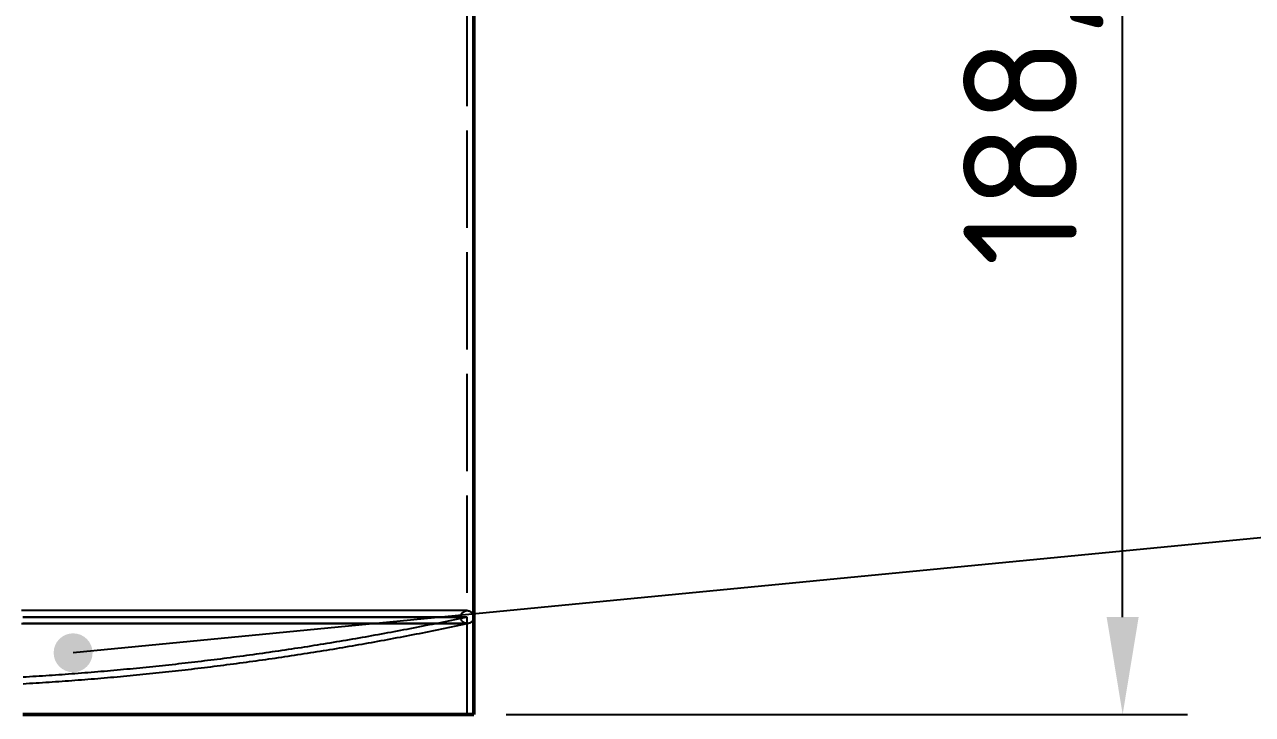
# Model space of a CAD drawing. Header units: millimetres. Extents: x 0 to 420, y 0 to 297.
# Drawn here: x 94.15 to 132, y 173 to 194.26 of the extents above; entities that cross this region are included whole.
import ezdxf

# ---------------------------------------------------------------- set-up
doc = ezdxf.new("R2010")
doc.units = ezdxf.units.MM
doc.linetypes.add('ISO02-TRAZOS', pattern=[3.75, 3, -0.75])
for name, color, linetype, lineweight in [('01-VISIBLE', 7, 'CONTINUOUS', 50), ('02-OCULTA', 4, 'ISO02-TRAZOS', 25), ('04-COTA', 3, 'CONTINUOUS', 25), ('08-FINA', 5, 'CONTINUOUS', 25)]:
    doc.layers.add(name, color=color, linetype=linetype, lineweight=lineweight)
doc.styles.add('ISO3098', font='isocpeur.ttf')
doc.dimstyles.new('FLAMA-ISO', dxfattribs={"dimtxt": 3.5, "dimasz": 3, "dimexe": 2, "dimexo": 1, "dimgap": 1, "dimtad": 1, "dimdec": 1, "dimtxsty": 'ISO3098', "dimcen": 2.5, "dimclrd": 3, "dimclre": 3, "dimclrt": 3, "dimazin": 3, "dimtfac": 1, "dimtmove": 0, "dimatfit": 3, "dimlwd": 25, "dimlwe": 25})

msp = doc.modelspace()

# ---------------------------------------------------------------- hatches: boundary and pattern name
at = {"layer": '08-FINA'}
h = msp.add_hatch(color=7, dxfattribs=at)
h.dxf.hatch_style = 1
edge = h.paths.add_edge_path()
edge.add_arc((95.65, 174.9), 0.6, 0, 360)

# ---------------------------------------------------------------- linework, layer by layer
at = {"layer": '01-VISIBLE'}
msp.add_line((108, 173), (108, 208.82), dxfattribs=at)
msp.add_lwpolyline([(94.1, 173), (94.2, 173), (94.3, 173), (94.4, 173), (94.5, 173), (94.6, 173), (94.7, 173), (94.8, 173), (94.9, 173), (95, 173), (95.1, 173), (95.2, 173), (95.3, 173), (95.4, 173), (95.5, 173), (95.6, 173), (95.7, 173), (95.8, 173), (95.9, 173), (96, 173), (96.1, 173), (96.2, 173), (96.3, 173), (96.4, 173), (96.5, 173), (96.6, 173), (96.7, 173), (96.8, 173), (96.9, 173), (97, 173), (97.1, 173), (97.2, 173), (97.3, 173), (97.4, 173), (97.5, 173), (97.6, 173), (97.7, 173), (97.8, 173), (97.9, 173), (98, 173), (98.1, 173), (98.2, 173), (98.3, 173), (98.4, 173), (98.5, 173), (98.6, 173), (98.7, 173), (98.8, 173), (98.9, 173), (99, 173), (99.1, 173), (99.2, 173), (99.3, 173), (99.4, 173), (99.5, 173), (99.6, 173), (99.7, 173), (99.8, 173), (99.9, 173), (100, 173), (100.1, 173), (100.2, 173), (100.3, 173), (100.4, 173), (100.5, 173), (100.6, 173), (100.7, 173), (100.8, 173), (100.9, 173), (101, 173), (101.1, 173), (101.2, 173), (101.3, 173), (101.4, 173), (101.5, 173), (101.6, 173), (101.7, 173), (101.8, 173), (101.9, 173), (102, 173), (102.1, 173), (102.2, 173), (102.3, 173), (102.4, 173), (102.5, 173), (102.6, 173), (102.7, 173), (102.8, 173), (102.9, 173), (103, 173), (103.1, 173), (103.2, 173), (103.3, 173), (103.4, 173), (103.5, 173), (103.6, 173), (103.7, 173), (103.8, 173), (103.9, 173), (104, 173), (104.1, 173), (104.2, 173), (104.3, 173), (104.4, 173), (104.5, 173), (104.6, 173), (104.7, 173), (104.8, 173), (104.9, 173), (105, 173), (105.1, 173), (105.2, 173), (105.3, 173), (105.4, 173), (105.5, 173), (105.6, 173), (105.7, 173), (105.8, 173), (105.9, 173), (106, 173), (106.1, 173), (106.2, 173), (106.3, 173), (106.4, 173), (106.5, 173), (106.6, 173), (106.7, 173), (106.8, 173), (106.9, 173), (107, 173), (107.1, 173), (107.2, 173), (107.3, 173), (107.4, 173), (107.5, 173), (107.6, 173), (107.7, 173), (107.8, 173), (107.9, 173), (108, 173)], dxfattribs=at)
at = {"layer": '02-OCULTA'}
for p, q in [((107.8, 173), (107.8, 232.2)), ((107.8, 175.8), (107.8, 176))]:
    msp.add_line(p, q, dxfattribs=at)
for points in [[(107.8, 176.2), (107.7, 176.2), (107.599, 176.2), (107.499, 176.2), (107.399, 176.2), (107.299, 176.2), (107.198, 176.2), (107.098, 176.2), (106.998, 176.2), (106.898, 176.2), (106.797, 176.2), (106.697, 176.2), (106.597, 176.2), (106.497, 176.2), (106.396, 176.2), (106.296, 176.2), (106.196, 176.2), (106.095, 176.2), (105.995, 176.2), (105.895, 176.2), (105.795, 176.2), (105.694, 176.2), (105.594, 176.2), (105.494, 176.2), (105.394, 176.2), (105.293, 176.2), (105.193, 176.2), (105.093, 176.2), (104.993, 176.2), (104.892, 176.2), (104.792, 176.2), (104.692, 176.2), (104.591, 176.2), (104.491, 176.2), (104.391, 176.2), (104.291, 176.2), (104.19, 176.2), (104.09, 176.2), (103.99, 176.2), (103.89, 176.2), (103.789, 176.2), (103.689, 176.2), (103.589, 176.2), (103.489, 176.2), (103.388, 176.2), (103.288, 176.2), (103.188, 176.2), (103.087, 176.2), (102.987, 176.2), (102.887, 176.2), (102.787, 176.2), (102.686, 176.2), (102.586, 176.2), (102.486, 176.2), (102.386, 176.2), (102.285, 176.2), (102.185, 176.2), (102.085, 176.2), (101.985, 176.2), (101.884, 176.2), (101.784, 176.2), (101.684, 176.2), (101.583, 176.2), (101.483, 176.2), (101.383, 176.2), (101.283, 176.2), (101.182, 176.2), (101.082, 176.2), (100.982, 176.2), (100.882, 176.2), (100.781, 176.2), (100.681, 176.2), (100.581, 176.2), (100.481, 176.2), (100.38, 176.2), (100.28, 176.2), (100.18, 176.2), (100.079, 176.2), (99.979, 176.2), (99.879, 176.2), (99.779, 176.2), (99.678, 176.2), (99.578, 176.2), (99.478, 176.2), (99.378, 176.2), (99.277, 176.2), (99.177, 176.2), (99.077, 176.2), (98.977, 176.2), (98.876, 176.2), (98.776, 176.2), (98.676, 176.2), (98.575, 176.2), (98.475, 176.2), (98.375, 176.2), (98.275, 176.2), (98.174, 176.2), (98.074, 176.2), (97.974, 176.2), (97.874, 176.2), (97.773, 176.2), (97.673, 176.2), (97.573, 176.2), (97.473, 176.2), (97.372, 176.2), (97.272, 176.2), (97.172, 176.2), (97.071, 176.2), (96.971, 176.2), (96.871, 176.2), (96.771, 176.2), (96.67, 176.2), (96.57, 176.2), (96.47, 176.2), (96.37, 176.2), (96.269, 176.2), (96.169, 176.2), (96.069, 176.2), (95.969, 176.2), (95.868, 176.2), (95.768, 176.2), (95.668, 176.2), (95.567, 176.2), (95.467, 176.2), (95.367, 176.2), (95.267, 176.2), (95.166, 176.2), (95.066, 176.2), (94.966, 176.2), (94.866, 176.2), (94.765, 176.2), (94.665, 176.2), (94.565, 176.2), (94.465, 176.2), (94.364, 176.2), (94.264, 176.2), (94.164, 176.2), (94.063, 176.2)], [(107.8, 176.2), (107.7, 176.2), (107.6, 176.2), (107.5, 176.2), (107.4, 176.2), (107.3, 176.2), (107.2, 176.2), (107.1, 176.2), (107, 176.2), (106.9, 176.2), (106.8, 176.2), (106.7, 176.2), (106.6, 176.2), (106.5, 176.2), (106.4, 176.2), (106.3, 176.2), (106.2, 176.2), (106.1, 176.2), (106, 176.2), (105.9, 176.2), (105.8, 176.2), (105.7, 176.2), (105.6, 176.2), (105.5, 176.2), (105.4, 176.2), (105.3, 176.2), (105.2, 176.2), (105.1, 176.2), (105, 176.2), (104.9, 176.2), (104.8, 176.2), (104.7, 176.2), (104.6, 176.2), (104.5, 176.2), (104.4, 176.2), (104.3, 176.2), (104.2, 176.2), (104.1, 176.2), (104, 176.2), (103.9, 176.2), (103.8, 176.2), (103.7, 176.2), (103.6, 176.2), (103.5, 176.2), (103.4, 176.2), (103.3, 176.2), (103.2, 176.2), (103.1, 176.2), (103, 176.2), (102.9, 176.2), (102.8, 176.2), (102.7, 176.2), (102.6, 176.2), (102.5, 176.2), (102.4, 176.2), (102.3, 176.2), (102.2, 176.2), (102.1, 176.2), (102, 176.2), (101.9, 176.2), (101.8, 176.2), (101.7, 176.2), (101.6, 176.2), (101.5, 176.2), (101.4, 176.2), (101.3, 176.2), (101.2, 176.2), (101.1, 176.2), (101, 176.2), (100.9, 176.2), (100.8, 176.2), (100.7, 176.2), (100.6, 176.2), (100.5, 176.2), (100.4, 176.2), (100.3, 176.2), (100.2, 176.2), (100.1, 176.2), (100, 176.2), (99.9, 176.2), (99.8, 176.2), (99.7, 176.2), (99.6, 176.2), (99.5, 176.2), (99.4, 176.2), (99.3, 176.2), (99.2, 176.2), (99.1, 176.2), (99, 176.2), (98.9, 176.2), (98.8, 176.2), (98.7, 176.2), (98.6, 176.2), (98.5, 176.2), (98.4, 176.2), (98.3, 176.2), (98.2, 176.2), (98.1, 176.2), (98, 176.2), (97.9, 176.2), (97.8, 176.2), (97.7, 176.2), (97.6, 176.2), (97.5, 176.2), (97.4, 176.2), (97.3, 176.2), (97.2, 176.2), (97.1, 176.2), (97, 176.2), (96.9, 176.2), (96.8, 176.2), (96.7, 176.2), (96.6, 176.2), (96.5, 176.2), (96.4, 176.2), (96.3, 176.2), (96.2, 176.2), (96.1, 176.2), (96, 176.2), (95.9, 176.2), (95.8, 176.2), (95.7, 176.2), (95.6, 176.2), (95.5, 176.2), (95.4, 176.2), (95.3, 176.2), (95.2, 176.2), (95.1, 176.2), (95, 176.2), (94.9, 176.2), (94.8, 176.2), (94.7, 176.2), (94.6, 176.2), (94.5, 176.2), (94.4, 176.2), (94.3, 176.2), (94.2, 176.2), (94.1, 176.2)], [(107.8, 176), (107.7, 176), (107.6, 176), (107.5, 176), (107.4, 176), (107.3, 176), (107.2, 176), (107.1, 176), (107, 176), (106.9, 176), (106.8, 176), (106.7, 176), (106.6, 176), (106.5, 176), (106.4, 176), (106.3, 176), (106.2, 176), (106.1, 176), (106, 176), (105.9, 176), (105.8, 176), (105.7, 176), (105.6, 176), (105.5, 176), (105.4, 176), (105.3, 176), (105.2, 176), (105.1, 176), (105, 176), (104.9, 176), (104.8, 176), (104.7, 176), (104.6, 176), (104.5, 176), (104.4, 176), (104.3, 176), (104.2, 176), (104.1, 176), (104, 176), (103.9, 176), (103.8, 176), (103.7, 176), (103.6, 176), (103.5, 176), (103.4, 176), (103.3, 176), (103.2, 176), (103.1, 176), (103, 176), (102.9, 176), (102.8, 176), (102.7, 176), (102.6, 176), (102.5, 176), (102.4, 176), (102.3, 176), (102.2, 176), (102.1, 176), (102, 176), (101.9, 176), (101.8, 176), (101.7, 176), (101.6, 176), (101.5, 176), (101.4, 176), (101.3, 176), (101.2, 176), (101.1, 176), (101, 176), (100.9, 176), (100.8, 176), (100.7, 176), (100.6, 176), (100.5, 176), (100.4, 176), (100.3, 176), (100.2, 176), (100.1, 176), (100, 176), (99.9, 176), (99.8, 176), (99.7, 176), (99.6, 176), (99.5, 176), (99.4, 176), (99.3, 176), (99.2, 176), (99.1, 176), (99, 176), (98.9, 176), (98.8, 176), (98.7, 176), (98.6, 176), (98.5, 176), (98.4, 176), (98.3, 176), (98.2, 176), (98.1, 176), (98, 176), (97.9, 176), (97.8, 176), (97.7, 176), (97.6, 176), (97.5, 176), (97.4, 176), (97.3, 176), (97.2, 176), (97.1, 176), (97, 176), (96.9, 176), (96.8, 176), (96.7, 176), (96.6, 176), (96.5, 176), (96.4, 176), (96.3, 176), (96.2, 176), (96.1, 176), (96, 176), (95.9, 176), (95.8, 176), (95.7, 176), (95.6, 176), (95.5, 176), (95.4, 176), (95.3, 176), (95.2, 176), (95.1, 176), (95, 176), (94.9, 176), (94.8, 176), (94.7, 176), (94.6, 176), (94.5, 176), (94.4, 176), (94.3, 176), (94.2, 176), (94.1, 176)], [(94.1, 176), (94.2, 176), (94.3, 176), (94.4, 176), (94.5, 176), (94.6, 176), (94.7, 176), (94.8, 176), (94.9, 176), (95, 176), (95.1, 176), (95.2, 176), (95.3, 176), (95.4, 176), (95.5, 176), (95.6, 176), (95.7, 176), (95.8, 176), (95.9, 176), (96, 176), (96.1, 176), (96.2, 176), (96.3, 176), (96.4, 176), (96.5, 176), (96.6, 176), (96.7, 176), (96.8, 176), (96.9, 176), (97, 176), (97.1, 176), (97.2, 176), (97.3, 176), (97.4, 176), (97.5, 176), (97.6, 176), (97.7, 176), (97.8, 176), (97.9, 176), (98, 176), (98.1, 176), (98.2, 176), (98.3, 176), (98.4, 176), (98.5, 176), (98.6, 176), (98.7, 176), (98.8, 176), (98.9, 176), (99, 176), (99.1, 176), (99.2, 176), (99.3, 176), (99.4, 176), (99.5, 176), (99.6, 176), (99.7, 176), (99.8, 176), (99.9, 176), (100, 176), (100.1, 176), (100.2, 176), (100.3, 176), (100.4, 176), (100.5, 176), (100.6, 176), (100.7, 176), (100.8, 176), (100.9, 176), (101, 176), (101.1, 176), (101.2, 176), (101.3, 176), (101.4, 176), (101.5, 176), (101.6, 176), (101.7, 176), (101.8, 176), (101.9, 176), (102, 176), (102.1, 176), (102.2, 176), (102.3, 176), (102.4, 176), (102.5, 176), (102.6, 176), (102.7, 176), (102.8, 176), (102.9, 176), (103, 176), (103.1, 176), (103.2, 176), (103.3, 176), (103.4, 176), (103.5, 176), (103.6, 176), (103.7, 176), (103.8, 176), (103.9, 176), (104, 176), (104.1, 176), (104.2, 176), (104.3, 176), (104.4, 176), (104.5, 176), (104.6, 176), (104.7, 176), (104.8, 176), (104.9, 176), (105, 176), (105.1, 176), (105.2, 176), (105.3, 176), (105.4, 176), (105.5, 176), (105.6, 176), (105.7, 176), (105.8, 176), (105.9, 176), (106, 176), (106.1, 176), (106.2, 176), (106.3, 176), (106.4, 176), (106.5, 176), (106.6, 176), (106.7, 176), (106.8, 176), (106.9, 176), (107, 176), (107.1, 176), (107.2, 176), (107.3, 176), (107.4, 176), (107.5, 176), (107.6, 176), (107.7, 176), (107.8, 176)], [(107.8, 176), (107.702, 175.979), (107.604, 175.959), (107.506, 175.938), (107.408, 175.918), (107.31, 175.897), (107.211, 175.877), (107.113, 175.857), (107.015, 175.837), (106.917, 175.817), (106.819, 175.797), (106.72, 175.777), (106.622, 175.757), (106.524, 175.738), (106.426, 175.718), (106.327, 175.699), (106.229, 175.68), (106.131, 175.661), (106.032, 175.642), (105.934, 175.623), (105.835, 175.604), (105.737, 175.585), (105.638, 175.567), (105.54, 175.548), (105.441, 175.53), (105.343, 175.512), (105.244, 175.493), (105.146, 175.475), (105.047, 175.457), (104.948, 175.44), (104.85, 175.422), (104.751, 175.404), (104.652, 175.387), (104.554, 175.369), (104.455, 175.352), (104.356, 175.335), (104.258, 175.318), (104.159, 175.301), (104.06, 175.284), (103.961, 175.267), (103.862, 175.25), (103.764, 175.234), (103.665, 175.217), (103.566, 175.201), (103.467, 175.185), (103.368, 175.168), (103.269, 175.152), (103.17, 175.136), (103.071, 175.121), (102.972, 175.105), (102.873, 175.089), (102.774, 175.074), (102.675, 175.058), (102.576, 175.043), (102.477, 175.028), (102.378, 175.013), (102.279, 174.998), (102.18, 174.983), (102.081, 174.968), (101.982, 174.954), (101.882, 174.939), (101.783, 174.925), (101.684, 174.911), (101.585, 174.896), (101.486, 174.882), (101.386, 174.868), (101.287, 174.855), (101.188, 174.841), (101.089, 174.827), (100.989, 174.814), (100.89, 174.8), (100.791, 174.787), (100.691, 174.774), (100.592, 174.761), (100.493, 174.748), (100.393, 174.735), (100.294, 174.722), (100.194, 174.709), (100.095, 174.697), (99.995, 174.684), (99.896, 174.672), (99.797, 174.66), (99.697, 174.648), (99.598, 174.636), (99.498, 174.624), (99.399, 174.612), (99.299, 174.6), (99.199, 174.589), (99.1, 174.577), (99, 174.566), (98.901, 174.555), (98.801, 174.544), (98.702, 174.533), (98.602, 174.522), (98.502, 174.511), (98.403, 174.501), (98.303, 174.49), (98.203, 174.48), (98.104, 174.469), (98.004, 174.459), (97.904, 174.449), (97.804, 174.439), (97.705, 174.429), (97.605, 174.419), (97.505, 174.41), (97.406, 174.4), (97.306, 174.391), (97.206, 174.381), (97.106, 174.372), (97.006, 174.363), (96.907, 174.354), (96.807, 174.345), (96.707, 174.336), (96.607, 174.328), (96.507, 174.319), (96.407, 174.311), (96.307, 174.302), (96.208, 174.294), (96.108, 174.286), (96.008, 174.278), (95.908, 174.27), (95.808, 174.262), (95.708, 174.255), (95.608, 174.247), (95.508, 174.24), (95.408, 174.233), (95.308, 174.225), (95.208, 174.218), (95.108, 174.211), (95.008, 174.205), (94.908, 174.198), (94.808, 174.191), (94.708, 174.185), (94.608, 174.178), (94.508, 174.172), (94.408, 174.166), (94.308, 174.16), (94.208, 174.154), (94.108, 174.148)], [(94.063, 175.8), (94.164, 175.8), (94.264, 175.8), (94.364, 175.8), (94.465, 175.8), (94.565, 175.8), (94.665, 175.8), (94.765, 175.8), (94.866, 175.8), (94.966, 175.8), (95.066, 175.8), (95.166, 175.8), (95.267, 175.8), (95.367, 175.8), (95.467, 175.8), (95.567, 175.8), (95.668, 175.8), (95.768, 175.8), (95.868, 175.8), (95.969, 175.8), (96.069, 175.8), (96.169, 175.8), (96.269, 175.8), (96.37, 175.8), (96.47, 175.8), (96.57, 175.8), (96.67, 175.8), (96.771, 175.8), (96.871, 175.8), (96.971, 175.8), (97.071, 175.8), (97.172, 175.8), (97.272, 175.8), (97.372, 175.8), (97.473, 175.8), (97.573, 175.8), (97.673, 175.8), (97.773, 175.8), (97.874, 175.8), (97.974, 175.8), (98.074, 175.8), (98.174, 175.8), (98.275, 175.8), (98.375, 175.8), (98.475, 175.8), (98.575, 175.8), (98.676, 175.8), (98.776, 175.8), (98.876, 175.8), (98.977, 175.8), (99.077, 175.8), (99.177, 175.8), (99.277, 175.8), (99.378, 175.8), (99.478, 175.8), (99.578, 175.8), (99.678, 175.8), (99.779, 175.8), (99.879, 175.8), (99.979, 175.8), (100.079, 175.8), (100.18, 175.8), (100.28, 175.8), (100.38, 175.8), (100.481, 175.8), (100.581, 175.8), (100.681, 175.8), (100.781, 175.8), (100.882, 175.8), (100.982, 175.8), (101.082, 175.8), (101.182, 175.8), (101.283, 175.8), (101.383, 175.8), (101.483, 175.8), (101.583, 175.8), (101.684, 175.8), (101.784, 175.8), (101.884, 175.8), (101.985, 175.8), (102.085, 175.8), (102.185, 175.8), (102.285, 175.8), (102.386, 175.8), (102.486, 175.8), (102.586, 175.8), (102.686, 175.8), (102.787, 175.8), (102.887, 175.8), (102.987, 175.8), (103.087, 175.8), (103.188, 175.8), (103.288, 175.8), (103.388, 175.8), (103.489, 175.8), (103.589, 175.8), (103.689, 175.8), (103.789, 175.8), (103.89, 175.8), (103.99, 175.8), (104.09, 175.8), (104.19, 175.8), (104.291, 175.8), (104.391, 175.8), (104.491, 175.8), (104.591, 175.8), (104.692, 175.8), (104.792, 175.8), (104.892, 175.8), (104.993, 175.8), (105.093, 175.8), (105.193, 175.8), (105.293, 175.8), (105.394, 175.8), (105.494, 175.8), (105.594, 175.8), (105.694, 175.8), (105.795, 175.8), (105.895, 175.8), (105.995, 175.8), (106.095, 175.8), (106.196, 175.8), (106.296, 175.8), (106.396, 175.8), (106.497, 175.8), (106.597, 175.8), (106.697, 175.8), (106.797, 175.8), (106.898, 175.8), (106.998, 175.8), (107.098, 175.8), (107.198, 175.8), (107.299, 175.8), (107.399, 175.8), (107.499, 175.8), (107.599, 175.8), (107.7, 175.8), (107.8, 175.8)], [(107.8, 175.8), (107.7, 175.8), (107.6, 175.8), (107.5, 175.8), (107.4, 175.8), (107.3, 175.8), (107.2, 175.8), (107.1, 175.8), (107, 175.8), (106.9, 175.8), (106.8, 175.8), (106.7, 175.8), (106.6, 175.8), (106.5, 175.8), (106.4, 175.8), (106.3, 175.8), (106.2, 175.8), (106.1, 175.8), (106, 175.8), (105.9, 175.8), (105.8, 175.8), (105.7, 175.8), (105.6, 175.8), (105.5, 175.8), (105.4, 175.8), (105.3, 175.8), (105.2, 175.8), (105.1, 175.8), (105, 175.8), (104.9, 175.8), (104.8, 175.8), (104.7, 175.8), (104.6, 175.8), (104.5, 175.8), (104.4, 175.8), (104.3, 175.8), (104.2, 175.8), (104.1, 175.8), (104, 175.8), (103.9, 175.8), (103.8, 175.8), (103.7, 175.8), (103.6, 175.8), (103.5, 175.8), (103.4, 175.8), (103.3, 175.8), (103.2, 175.8), (103.1, 175.8), (103, 175.8), (102.9, 175.8), (102.8, 175.8), (102.7, 175.8), (102.6, 175.8), (102.5, 175.8), (102.4, 175.8), (102.3, 175.8), (102.2, 175.8), (102.1, 175.8), (102, 175.8), (101.9, 175.8), (101.8, 175.8), (101.7, 175.8), (101.6, 175.8), (101.5, 175.8), (101.4, 175.8), (101.3, 175.8), (101.2, 175.8), (101.1, 175.8), (101, 175.8), (100.9, 175.8), (100.8, 175.8), (100.7, 175.8), (100.6, 175.8), (100.5, 175.8), (100.4, 175.8), (100.3, 175.8), (100.2, 175.8), (100.1, 175.8), (100, 175.8), (99.9, 175.8), (99.8, 175.8), (99.7, 175.8), (99.6, 175.8), (99.5, 175.8), (99.4, 175.8), (99.3, 175.8), (99.2, 175.8), (99.1, 175.8), (99, 175.8), (98.9, 175.8), (98.8, 175.8), (98.7, 175.8), (98.6, 175.8), (98.5, 175.8), (98.4, 175.8), (98.3, 175.8), (98.2, 175.8), (98.1, 175.8), (98, 175.8), (97.9, 175.8), (97.8, 175.8), (97.7, 175.8), (97.6, 175.8), (97.5, 175.8), (97.4, 175.8), (97.3, 175.8), (97.2, 175.8), (97.1, 175.8), (97, 175.8), (96.9, 175.8), (96.8, 175.8), (96.7, 175.8), (96.6, 175.8), (96.5, 175.8), (96.4, 175.8), (96.3, 175.8), (96.2, 175.8), (96.1, 175.8), (96, 175.8), (95.9, 175.8), (95.8, 175.8), (95.7, 175.8), (95.6, 175.8), (95.5, 175.8), (95.4, 175.8), (95.3, 175.8), (95.2, 175.8), (95.1, 175.8), (95, 175.8), (94.9, 175.8), (94.8, 175.8), (94.7, 175.8), (94.6, 175.8), (94.5, 175.8), (94.4, 175.8), (94.3, 175.8), (94.2, 175.8), (94.1, 175.8)], [(94.1, 175.8), (94.2, 175.8), (94.3, 175.8), (94.4, 175.8), (94.5, 175.8), (94.6, 175.8), (94.7, 175.8), (94.8, 175.8), (94.9, 175.8), (95, 175.8), (95.1, 175.8), (95.2, 175.8), (95.3, 175.8), (95.4, 175.8), (95.5, 175.8), (95.6, 175.8), (95.7, 175.8), (95.8, 175.8), (95.9, 175.8), (96, 175.8), (96.1, 175.8), (96.2, 175.8), (96.3, 175.8), (96.4, 175.8), (96.5, 175.8), (96.6, 175.8), (96.7, 175.8), (96.8, 175.8), (96.9, 175.8), (97, 175.8), (97.1, 175.8), (97.2, 175.8), (97.3, 175.8), (97.4, 175.8), (97.5, 175.8), (97.6, 175.8), (97.7, 175.8), (97.8, 175.8), (97.9, 175.8), (98, 175.8), (98.1, 175.8), (98.2, 175.8), (98.3, 175.8), (98.4, 175.8), (98.5, 175.8), (98.6, 175.8), (98.7, 175.8), (98.8, 175.8), (98.9, 175.8), (99, 175.8), (99.1, 175.8), (99.2, 175.8), (99.3, 175.8), (99.4, 175.8), (99.5, 175.8), (99.6, 175.8), (99.7, 175.8), (99.8, 175.8), (99.9, 175.8), (100, 175.8), (100.1, 175.8), (100.2, 175.8), (100.3, 175.8), (100.4, 175.8), (100.5, 175.8), (100.6, 175.8), (100.7, 175.8), (100.8, 175.8), (100.9, 175.8), (101, 175.8), (101.1, 175.8), (101.2, 175.8), (101.3, 175.8), (101.4, 175.8), (101.5, 175.8), (101.6, 175.8), (101.7, 175.8), (101.8, 175.8), (101.9, 175.8), (102, 175.8), (102.1, 175.8), (102.2, 175.8), (102.3, 175.8), (102.4, 175.8), (102.5, 175.8), (102.6, 175.8), (102.7, 175.8), (102.8, 175.8), (102.9, 175.8), (103, 175.8), (103.1, 175.8), (103.2, 175.8), (103.3, 175.8), (103.4, 175.8), (103.5, 175.8), (103.6, 175.8), (103.7, 175.8), (103.8, 175.8), (103.9, 175.8), (104, 175.8), (104.1, 175.8), (104.2, 175.8), (104.3, 175.8), (104.4, 175.8), (104.5, 175.8), (104.6, 175.8), (104.7, 175.8), (104.8, 175.8), (104.9, 175.8), (105, 175.8), (105.1, 175.8), (105.2, 175.8), (105.3, 175.8), (105.4, 175.8), (105.5, 175.8), (105.6, 175.8), (105.7, 175.8), (105.8, 175.8), (105.9, 175.8), (106, 175.8), (106.1, 175.8), (106.2, 175.8), (106.3, 175.8), (106.4, 175.8), (106.5, 175.8), (106.6, 175.8), (106.7, 175.8), (106.8, 175.8), (106.9, 175.8), (107, 175.8), (107.1, 175.8), (107.2, 175.8), (107.3, 175.8), (107.4, 175.8), (107.5, 175.8), (107.6, 175.8), (107.7, 175.8), (107.8, 175.8)], [(94.1, 175.8), (94.2, 175.8), (94.3, 175.8), (94.4, 175.8), (94.5, 175.8), (94.6, 175.8), (94.7, 175.8), (94.8, 175.8), (94.9, 175.8), (95, 175.8), (95.1, 175.8), (95.2, 175.8), (95.3, 175.8), (95.4, 175.8), (95.5, 175.8), (95.6, 175.8), (95.7, 175.8), (95.8, 175.8), (95.9, 175.8), (96, 175.8), (96.1, 175.8), (96.2, 175.8), (96.3, 175.8), (96.4, 175.8), (96.5, 175.8), (96.6, 175.8), (96.7, 175.8), (96.8, 175.8), (96.9, 175.8), (97, 175.8), (97.1, 175.8), (97.2, 175.8), (97.3, 175.8), (97.4, 175.8), (97.5, 175.8), (97.6, 175.8), (97.7, 175.8), (97.8, 175.8), (97.9, 175.8), (98, 175.8), (98.1, 175.8), (98.2, 175.8), (98.3, 175.8), (98.4, 175.8), (98.5, 175.8), (98.6, 175.8), (98.7, 175.8), (98.8, 175.8), (98.9, 175.8), (99, 175.8), (99.1, 175.8), (99.2, 175.8), (99.3, 175.8), (99.4, 175.8), (99.5, 175.8), (99.6, 175.8), (99.7, 175.8), (99.8, 175.8), (99.9, 175.8), (100, 175.8), (100.1, 175.8), (100.2, 175.8), (100.3, 175.8), (100.4, 175.8), (100.5, 175.8), (100.6, 175.8), (100.7, 175.8), (100.8, 175.8), (100.9, 175.8), (101, 175.8), (101.1, 175.8), (101.2, 175.8), (101.3, 175.8), (101.4, 175.8), (101.5, 175.8), (101.6, 175.8), (101.7, 175.8), (101.8, 175.8), (101.9, 175.8), (102, 175.8), (102.1, 175.8), (102.2, 175.8), (102.3, 175.8), (102.4, 175.8), (102.5, 175.8), (102.6, 175.8), (102.7, 175.8), (102.8, 175.8), (102.9, 175.8), (103, 175.8), (103.1, 175.8), (103.2, 175.8), (103.3, 175.8), (103.4, 175.8), (103.5, 175.8), (103.6, 175.8), (103.7, 175.8), (103.8, 175.8), (103.9, 175.8), (104, 175.8), (104.1, 175.8), (104.2, 175.8), (104.3, 175.8), (104.4, 175.8), (104.5, 175.8), (104.6, 175.8), (104.7, 175.8), (104.8, 175.8), (104.9, 175.8), (105, 175.8), (105.1, 175.8), (105.2, 175.8), (105.3, 175.8), (105.4, 175.8), (105.5, 175.8), (105.6, 175.8), (105.7, 175.8), (105.8, 175.8), (105.9, 175.8), (106, 175.8), (106.1, 175.8), (106.2, 175.8), (106.3, 175.8), (106.4, 175.8), (106.5, 175.8), (106.6, 175.8), (106.7, 175.8), (106.8, 175.8), (106.9, 175.8), (107, 175.8), (107.1, 175.8), (107.2, 175.8), (107.3, 175.8), (107.4, 175.8), (107.5, 175.8), (107.6, 175.8), (107.7, 175.8), (107.8, 175.8)], [(94.108, 173.948), (94.208, 173.954), (94.308, 173.96), (94.408, 173.966), (94.508, 173.972), (94.608, 173.978), (94.708, 173.985), (94.808, 173.991), (94.908, 173.998), (95.008, 174.005), (95.108, 174.011), (95.208, 174.018), (95.308, 174.025), (95.408, 174.033), (95.508, 174.04), (95.608, 174.047), (95.708, 174.055), (95.808, 174.062), (95.908, 174.07), (96.008, 174.078), (96.108, 174.086), (96.208, 174.094), (96.307, 174.102), (96.407, 174.111), (96.507, 174.119), (96.607, 174.128), (96.707, 174.136), (96.807, 174.145), (96.907, 174.154), (97.006, 174.163), (97.106, 174.172), (97.206, 174.181), (97.306, 174.191), (97.406, 174.2), (97.505, 174.21), (97.605, 174.219), (97.705, 174.229), (97.804, 174.239), (97.904, 174.249), (98.004, 174.259), (98.104, 174.269), (98.203, 174.28), (98.303, 174.29), (98.403, 174.301), (98.502, 174.311), (98.602, 174.322), (98.702, 174.333), (98.801, 174.344), (98.901, 174.355), (99, 174.366), (99.1, 174.377), (99.199, 174.389), (99.299, 174.4), (99.399, 174.412), (99.498, 174.424), (99.598, 174.436), (99.697, 174.448), (99.797, 174.46), (99.896, 174.472), (99.995, 174.484), (100.095, 174.497), (100.194, 174.509), (100.294, 174.522), (100.393, 174.535), (100.493, 174.548), (100.592, 174.561), (100.691, 174.574), (100.791, 174.587), (100.89, 174.6), (100.989, 174.614), (101.089, 174.627), (101.188, 174.641), (101.287, 174.655), (101.386, 174.668), (101.486, 174.682), (101.585, 174.696), (101.684, 174.711), (101.783, 174.725), (101.882, 174.739), (101.982, 174.754), (102.081, 174.768), (102.18, 174.783), (102.279, 174.798), (102.378, 174.813), (102.477, 174.828), (102.576, 174.843), (102.675, 174.858), (102.774, 174.874), (102.873, 174.889), (102.972, 174.905), (103.071, 174.921), (103.17, 174.936), (103.269, 174.952), (103.368, 174.968), (103.467, 174.985), (103.566, 175.001), (103.665, 175.017), (103.764, 175.034), (103.862, 175.05), (103.961, 175.067), (104.06, 175.084), (104.159, 175.101), (104.258, 175.118), (104.356, 175.135), (104.455, 175.152), (104.554, 175.169), (104.652, 175.187), (104.751, 175.204), (104.85, 175.222), (104.948, 175.24), (105.047, 175.257), (105.146, 175.275), (105.244, 175.293), (105.343, 175.312), (105.441, 175.33), (105.54, 175.348), (105.638, 175.367), (105.737, 175.385), (105.835, 175.404), (105.934, 175.423), (106.032, 175.442), (106.131, 175.461), (106.229, 175.48), (106.327, 175.499), (106.426, 175.518), (106.524, 175.538), (106.622, 175.557), (106.72, 175.577), (106.819, 175.597), (106.917, 175.617), (107.015, 175.637), (107.113, 175.657), (107.211, 175.677), (107.31, 175.697), (107.408, 175.718), (107.506, 175.738), (107.604, 175.759), (107.702, 175.779), (107.8, 175.8)], [(108, 173), (107.9, 173), (107.8, 173), (107.7, 173), (107.6, 173), (107.5, 173), (107.4, 173), (107.3, 173), (107.2, 173), (107.1, 173), (107, 173), (106.9, 173), (106.8, 173), (106.7, 173), (106.6, 173), (106.5, 173), (106.4, 173), (106.3, 173), (106.2, 173), (106.1, 173), (106, 173), (105.9, 173), (105.8, 173), (105.7, 173), (105.6, 173), (105.5, 173), (105.4, 173), (105.3, 173), (105.2, 173), (105.1, 173), (105, 173), (104.9, 173), (104.8, 173), (104.7, 173), (104.6, 173), (104.5, 173), (104.4, 173), (104.3, 173), (104.2, 173), (104.1, 173), (104, 173), (103.9, 173), (103.8, 173), (103.7, 173), (103.6, 173), (103.5, 173), (103.4, 173), (103.3, 173), (103.2, 173), (103.1, 173), (103, 173), (102.9, 173), (102.8, 173), (102.7, 173), (102.6, 173), (102.5, 173), (102.4, 173), (102.3, 173), (102.2, 173), (102.1, 173), (102, 173), (101.9, 173), (101.8, 173), (101.7, 173), (101.6, 173), (101.5, 173), (101.4, 173), (101.3, 173), (101.2, 173), (101.1, 173), (101, 173), (100.9, 173), (100.8, 173), (100.7, 173), (100.6, 173), (100.5, 173), (100.4, 173), (100.3, 173), (100.2, 173), (100.1, 173), (100, 173), (99.9, 173), (99.8, 173), (99.7, 173), (99.6, 173), (99.5, 173), (99.4, 173), (99.3, 173), (99.2, 173), (99.1, 173), (99, 173), (98.9, 173), (98.8, 173), (98.7, 173), (98.6, 173), (98.5, 173), (98.4, 173), (98.3, 173), (98.2, 173), (98.1, 173), (98, 173), (97.9, 173), (97.8, 173), (97.7, 173), (97.6, 173), (97.5, 173), (97.4, 173), (97.3, 173), (97.2, 173), (97.1, 173), (97, 173), (96.9, 173), (96.8, 173), (96.7, 173), (96.6, 173), (96.5, 173), (96.4, 173), (96.3, 173), (96.2, 173), (96.1, 173), (96, 173), (95.9, 173), (95.8, 173), (95.7, 173), (95.6, 173), (95.5, 173), (95.4, 173), (95.3, 173), (95.2, 173), (95.1, 173), (95, 173), (94.9, 173), (94.8, 173), (94.7, 173), (94.6, 173), (94.5, 173), (94.4, 173), (94.3, 173), (94.2, 173), (94.1, 173)], [(107.8, 173), (107.7, 173), (107.6, 173), (107.5, 173), (107.4, 173), (107.3, 173), (107.2, 173), (107.1, 173), (107, 173), (106.9, 173), (106.8, 173), (106.7, 173), (106.6, 173), (106.5, 173), (106.4, 173), (106.3, 173), (106.2, 173), (106.1, 173), (106, 173), (105.9, 173), (105.8, 173), (105.7, 173), (105.6, 173), (105.5, 173), (105.4, 173), (105.3, 173), (105.2, 173), (105.1, 173), (105, 173), (104.9, 173), (104.8, 173), (104.7, 173), (104.6, 173), (104.5, 173), (104.4, 173), (104.3, 173), (104.2, 173), (104.1, 173), (104, 173), (103.9, 173), (103.8, 173), (103.7, 173), (103.6, 173), (103.5, 173), (103.4, 173), (103.3, 173), (103.2, 173), (103.1, 173), (103, 173), (102.9, 173), (102.8, 173), (102.7, 173), (102.6, 173), (102.5, 173), (102.4, 173), (102.3, 173), (102.2, 173), (102.1, 173), (102, 173), (101.9, 173), (101.8, 173), (101.7, 173), (101.6, 173), (101.5, 173), (101.4, 173), (101.3, 173), (101.2, 173), (101.1, 173), (101, 173), (100.9, 173), (100.8, 173), (100.7, 173), (100.6, 173), (100.5, 173), (100.4, 173), (100.3, 173), (100.2, 173), (100.1, 173), (100, 173), (99.9, 173), (99.8, 173), (99.7, 173), (99.6, 173), (99.5, 173), (99.4, 173), (99.3, 173), (99.2, 173), (99.1, 173), (99, 173), (98.9, 173), (98.8, 173), (98.7, 173), (98.6, 173), (98.5, 173), (98.4, 173), (98.3, 173), (98.2, 173), (98.1, 173), (98, 173), (97.9, 173), (97.8, 173), (97.7, 173), (97.6, 173), (97.5, 173), (97.4, 173), (97.3, 173), (97.2, 173), (97.1, 173), (97, 173), (96.9, 173), (96.8, 173), (96.7, 173), (96.6, 173), (96.5, 173), (96.4, 173), (96.3, 173), (96.2, 173), (96.1, 173), (96, 173), (95.9, 173), (95.8, 173), (95.7, 173), (95.6, 173), (95.5, 173), (95.4, 173), (95.3, 173), (95.2, 173), (95.1, 173), (95, 173), (94.9, 173), (94.8, 173), (94.7, 173), (94.6, 173), (94.5, 173), (94.4, 173), (94.3, 173), (94.2, 173), (94.1, 173)], [(94.1, 173), (94.2, 173), (94.3, 173), (94.4, 173), (94.5, 173), (94.6, 173), (94.7, 173), (94.8, 173), (94.9, 173), (95, 173), (95.1, 173), (95.2, 173), (95.3, 173), (95.4, 173), (95.5, 173), (95.6, 173), (95.7, 173), (95.8, 173), (95.9, 173), (96, 173), (96.1, 173), (96.2, 173), (96.3, 173), (96.4, 173), (96.5, 173), (96.6, 173), (96.7, 173), (96.8, 173), (96.9, 173), (97, 173), (97.1, 173), (97.2, 173), (97.3, 173), (97.4, 173), (97.5, 173), (97.6, 173), (97.7, 173), (97.8, 173), (97.9, 173), (98, 173), (98.1, 173), (98.2, 173), (98.3, 173), (98.4, 173), (98.5, 173), (98.6, 173), (98.7, 173), (98.8, 173), (98.9, 173), (99, 173), (99.1, 173), (99.2, 173), (99.3, 173), (99.4, 173), (99.5, 173), (99.6, 173), (99.7, 173), (99.8, 173), (99.9, 173), (100, 173), (100.1, 173), (100.2, 173), (100.3, 173), (100.4, 173), (100.5, 173), (100.6, 173), (100.7, 173), (100.8, 173), (100.9, 173), (101, 173), (101.1, 173), (101.2, 173), (101.3, 173), (101.4, 173), (101.5, 173), (101.6, 173), (101.7, 173), (101.8, 173), (101.9, 173), (102, 173), (102.1, 173), (102.2, 173), (102.3, 173), (102.4, 173), (102.5, 173), (102.6, 173), (102.7, 173), (102.8, 173), (102.9, 173), (103, 173), (103.1, 173), (103.2, 173), (103.3, 173), (103.4, 173), (103.5, 173), (103.6, 173), (103.7, 173), (103.8, 173), (103.9, 173), (104, 173), (104.1, 173), (104.2, 173), (104.3, 173), (104.4, 173), (104.5, 173), (104.6, 173), (104.7, 173), (104.8, 173), (104.9, 173), (105, 173), (105.1, 173), (105.2, 173), (105.3, 173), (105.4, 173), (105.5, 173), (105.6, 173), (105.7, 173), (105.8, 173), (105.9, 173), (106, 173), (106.1, 173), (106.2, 173), (106.3, 173), (106.4, 173), (106.5, 173), (106.6, 173), (106.7, 173), (106.8, 173), (106.9, 173), (107, 173), (107.1, 173), (107.2, 173), (107.3, 173), (107.4, 173), (107.5, 173), (107.6, 173), (107.7, 173), (107.8, 173)]]:
    msp.add_lwpolyline(points, dxfattribs=at)
msp.add_circle((107.8, 176), 0.2, dxfattribs=at)
at = {"layer": '08-FINA'}
msp.add_line((134.017, 178.615), (95.65, 174.9), dxfattribs=at)

# ---------------------------------------------------------------- dimensions: what is measured, and where the dimension line sits
at = {"layer": '04-COTA'}
msp.add_linear_dim(base=(127.998, 173), p1=(108, 173), p2=(108, 210.62), angle=90, dimstyle='FLAMA-ISO', override={"dimlfac": 5}, dxfattribs=at).render()

doc.saveas('drawing.dxf')
